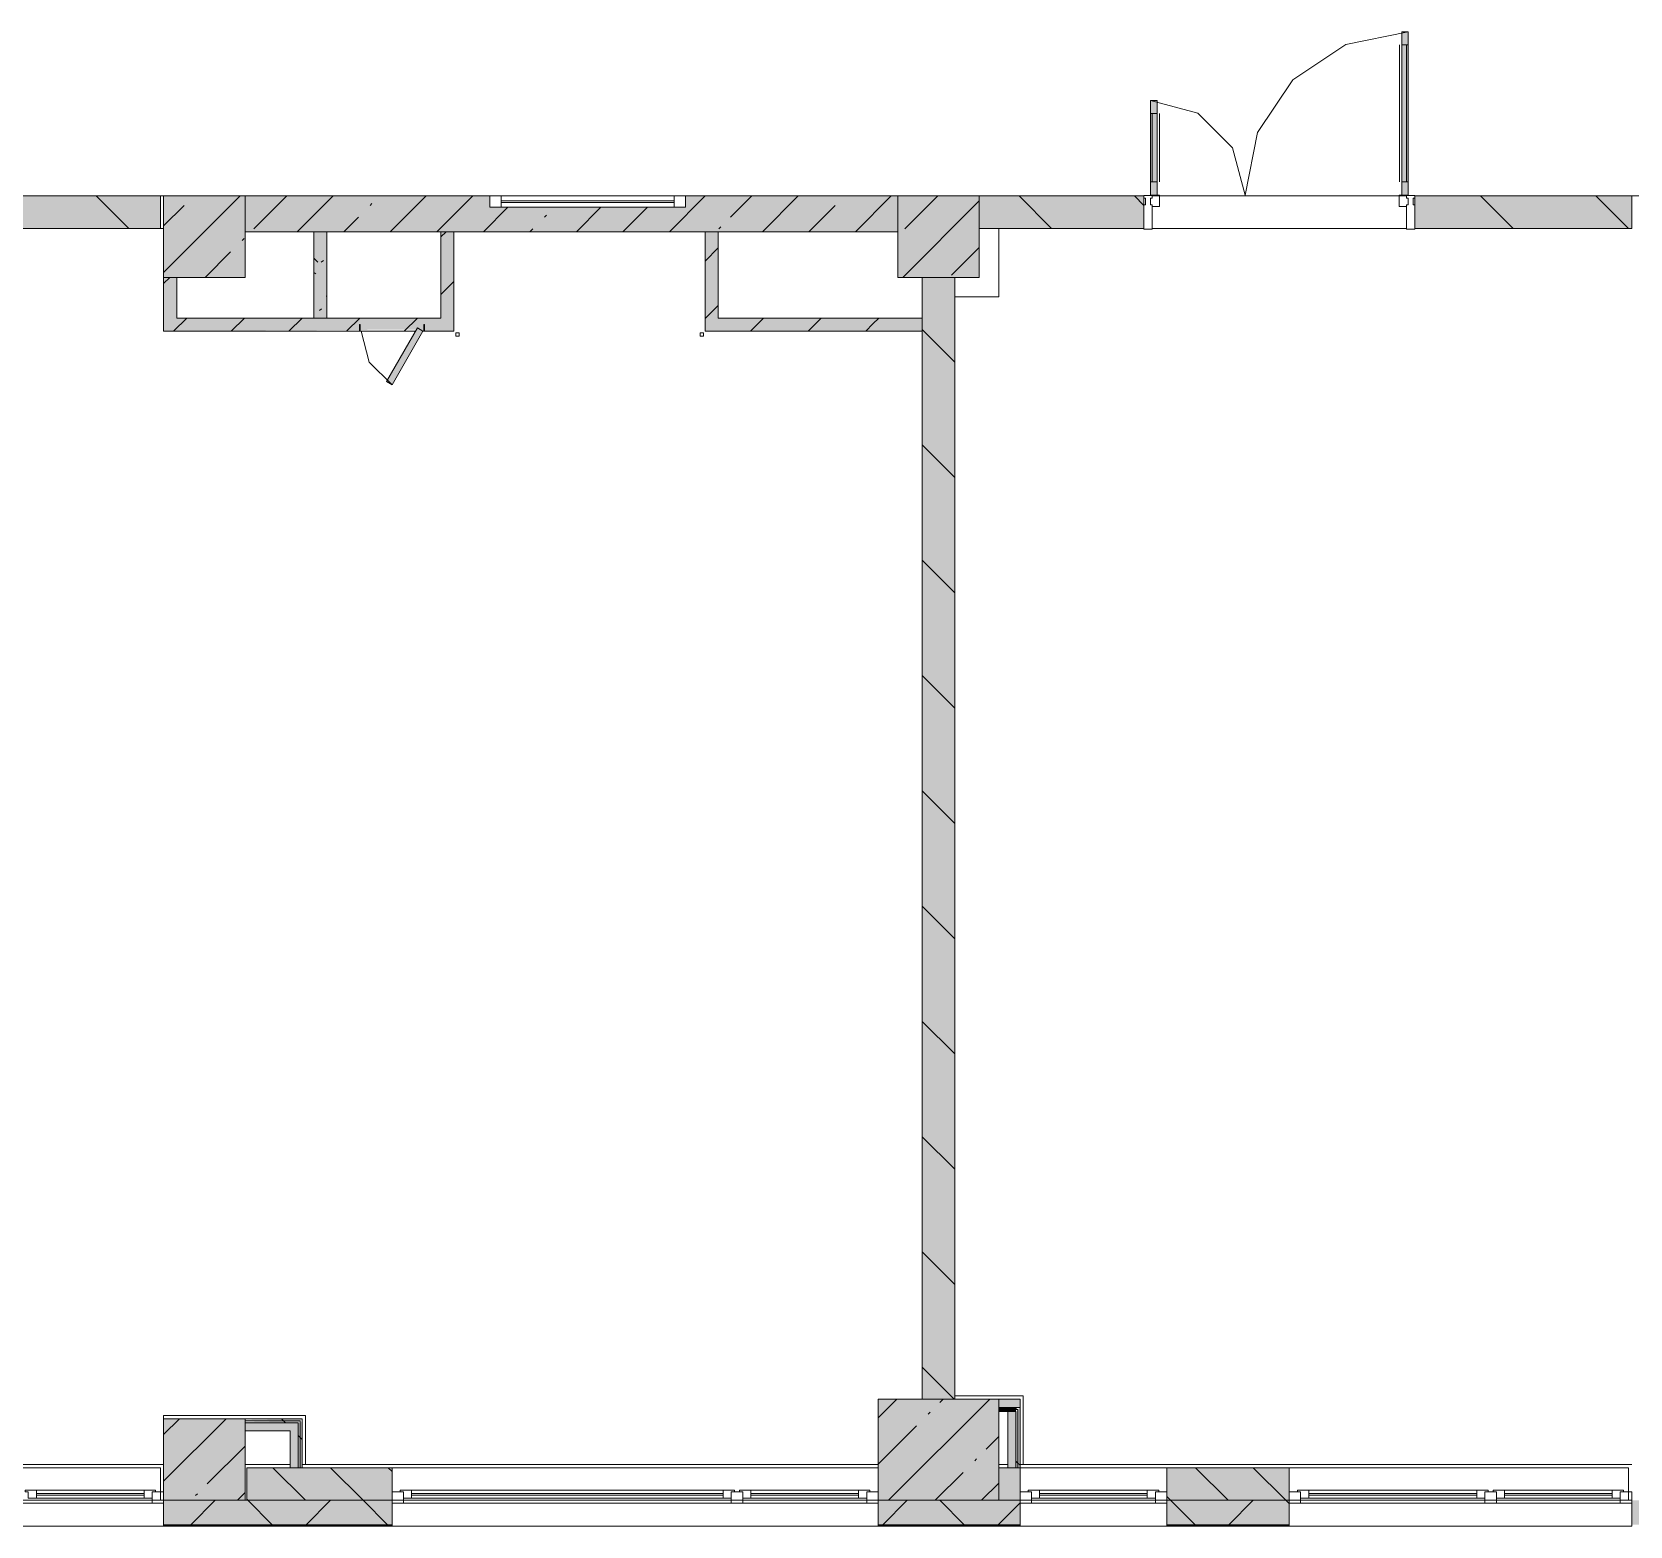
# Model space of a CAD drawing. Header units: millimetres. Extents: x -3817 to 677485, y -22715 to 103890.
# Drawn here: x 10123.5 to 10200.7, y -19605.9 to -19533.8 of the extents above; entities that cross this region are included whole.
import ezdxf

# ---------------------------------------------------------------- set-up
doc = ezdxf.new("R2010")
doc.units = ezdxf.units.MM
doc.layers.add('PDF _Геометрия', color=7, linetype='Continuous', true_color=0x1d1d1d)
doc.layers.add('PDF _Сплошная заливка', color=7, linetype='Continuous', true_color=0xffffff)

msp = doc.modelspace()

# ---------------------------------------------------------------- hatches: boundary and pattern name
at = {"layer": 'PDF _Сплошная заливка', "transparency": 33554559}
h = msp.add_hatch(color=256, dxfattribs=at)
h.paths.add_polyline_path([(10099.224, -19543.245), (10103.054, -19543.245), (10103.054, -19541.67), (10098.408, -19541.67), (10098.408, -19543.245)], flags=0)
h.paths.add_polyline_path([(10121.134, -19543.245), (10129.746, -19543.245), (10129.746, -19541.67), (10116.124, -19541.67), (10116.124, -19543.245)], flags=0)
for points in [[(10133.84, -19543.403), (10165.335, -19543.403), (10165.335, -19541.67), (10155.099, -19541.67), (10155.099, -19542.222), (10145.651, -19542.222), (10145.651, -19541.67), (10133.84, -19541.67)], [(10168, -19599.779), (10168.091, -19599.779), (10168.091, -19545.607), (10166.516, -19545.607), (10166.516, -19599.779)], [(10129.903, -19548.206), (10142.105, -19548.126), (10142.15, -19548.048), (10142.501, -19548.206), (10143.289, -19548.206), (10143.289, -19547.576), (10129.903, -19547.576)], [(10166.516, -19548.206), (10166.516, -19547.576), (10164.142, -19547.576), (10164.142, -19548.206), (10164.955, -19548.206)], [(10170.217, -19604.66), (10170.217, -19599.779), (10164.39, -19599.779), (10164.39, -19604.66), (10168.606, -19604.66)], [(10171.043, -19600.271), (10171.142, -19600.172), (10170.217, -19600.172), (10170.217, -19600.271), (10170.65, -19600.271)], [(10171.142, -19603.086), (10171.24, -19603.086), (10171.24, -19600.172), (10171.142, -19600.271), (10171.142, -19601.977)], [(10136.498, -19600.822), (10136.596, -19600.723), (10133.84, -19600.782), (10133.84, -19600.822), (10135.741, -19600.822)], [(10136.399, -19600.92), (10136.498, -19600.822), (10133.84, -19600.882), (10133.84, -19600.92), (10135.741, -19600.92)], [(10136.399, -19603.086), (10136.498, -19603.086), (10136.498, -19600.92), (10136.399, -19600.92), (10136.399, -19601.977)], [(10136.498, -19603.086), (10136.596, -19603.086), (10136.596, -19600.822), (10136.498, -19600.92), (10136.498, -19601.977)], [(10171.043, -19600.369), (10171.043, -19600.271), (10170.217, -19600.271), (10170.217, -19600.369), (10170.65, -19600.369)], [(10171.043, -19603.086), (10171.142, -19603.086), (10171.142, -19600.271), (10171.043, -19600.369), (10171.043, -19601.977)], [(10140.926, -19604.66), (10140.926, -19603.086), (10133.919, -19603.086), (10133.919, -19604.66), (10135.741, -19604.66)]]:
    msp.add_hatch(color=256, dxfattribs=at).paths.add_polyline_path(points)
h = msp.add_hatch(color=256, dxfattribs=at)
h.paths.add_polyline_path([(10172.258, -19543.245), (10177.224, -19543.245), (10177.224, -19541.67), (10169.272, -19541.67), (10169.272, -19543.245)], flags=0)
h.paths.add_polyline_path([(10200.767, -19543.245), (10200.767, -19541.67), (10190.295, -19541.67), (10190.295, -19543.245), (10194.168, -19543.245)], flags=0)
at = {"layer": 'PDF _Сплошная заливка', "true_color": 0xe7e7e7, "transparency": 33554559}
for points in [[(10171.142, -19600.172), (10171.24, -19600.172), (10171.24, -19599.779), (10170.217, -19599.779), (10170.217, -19600.172), (10170.65, -19600.172)], [(10136.005, -19601.314), (10136.399, -19601.314), (10136.399, -19600.92), (10133.84, -19600.92), (10133.84, -19601.314), (10135.741, -19601.314)]]:
    msp.add_hatch(color=254, dxfattribs=at).paths.add_polyline_path(points)
at = {"layer": 'PDF _Сплошная заливка', "transparency": 33554559}
h = msp.add_hatch(color=256, dxfattribs=at)
h.paths.add_polyline_path([(10170.217, -19604.66), (10171.24, -19604.66), (10171.24, -19603.086), (10170.217, -19603.086), (10170.217, -19603.904)], flags=0)
h.paths.add_polyline_path([(10179.562, -19604.66), (10184.232, -19604.66), (10184.232, -19603.086), (10178.327, -19603.086), (10178.327, -19604.66)], flags=0)
h = msp.add_hatch(color=256, dxfattribs=at)
h.paths.add_polyline_path([(10317.219, -19605.841), (10317.219, -19604.66), (10284.622, -19604.66), (10284.622, -19605.841), (10311.022, -19605.841)], flags=0)
h.paths.add_polyline_path([(10267.202, -19605.841), (10277.536, -19605.841), (10277.536, -19604.66), (10249.19, -19604.66), (10249.19, -19605.841), (10252.595, -19605.841)], flags=0)
h.paths.add_polyline_path([(10237.989, -19605.841), (10242.104, -19605.841), (10242.104, -19604.66), (10234.23, -19604.66), (10234.23, -19605.841)], flags=0)
h.paths.add_polyline_path([(10208.775, -19605.841), (10209.822, -19605.841), (10209.822, -19604.66), (10200.767, -19604.66), (10200.767, -19605.841)], flags=0)
h.paths.add_polyline_path([(10184.232, -19605.841), (10184.232, -19604.66), (10178.327, -19604.66), (10178.327, -19605.841), (10179.562, -19605.841)], flags=0)
h.paths.add_polyline_path([(10164.39, -19605.841), (10171.24, -19605.841), (10171.24, -19604.66), (10164.39, -19604.66)], flags=0)
h.paths.add_polyline_path([(10105.495, -19605.841), (10105.495, -19604.66), (10094.471, -19604.66), (10094.471, -19605.841), (10099.224, -19605.841)], flags=0)
h.paths.add_polyline_path([(10129.903, -19605.841), (10140.926, -19605.841), (10140.926, -19604.66), (10129.903, -19604.66)], flags=0)
h.paths.add_polyline_path([(10077.314, -19605.841), (10077.937, -19605.841), (10077.937, -19604.66), (10072.031, -19604.66), (10072.031, -19605.841)], flags=0)
h.paths.add_polyline_path([(10026.364, -19605.841), (10032.663, -19605.841), (10032.663, -19604.66), (10026.364, -19604.66), (10026.364, -19605.262)], flags=0)
h.paths.add_polyline_path([(10057.071, -19605.841), (10064.945, -19605.841), (10064.945, -19604.66), (10057.071, -19604.66)], flags=0)

# ---------------------------------------------------------------- linework, layer by layer
at = {"layer": 'PDF _Геометрия', "color": 253, "lineweight": 9, "true_color": 0xaaaaaa}
for points in [[(10177.618, -19542.182), (10177.972, -19542.182), (10177.972, -19541.631), (10177.539, -19541.631), (10177.539, -19537.064), (10179.823, -19537.676), (10181.494, -19539.348), (10182.106, -19541.631), (10182.705, -19538.618), (10184.412, -19536.063), (10186.967, -19534.357), (10189.98, -19533.757), (10189.98, -19541.631), (10189.547, -19541.631), (10189.547, -19542.182), (10189.901, -19542.182)], [(10189.555, -19534.387), (10189.555, -19541.001)], [(10189.98, -19534.387), (10189.665, -19534.387)], [(10189.901, -19534.387), (10189.901, -19541.001)], [(10177.539, -19537.694), (10177.854, -19537.694)], [(10177.618, -19537.694), (10177.618, -19541.001)], [(10177.965, -19537.694), (10177.965, -19541.001)], [(10177.539, -19541.001), (10177.854, -19541.001)], [(10189.98, -19541.001), (10189.665, -19541.001)], [(10116.115, -19541.67), (10177.234, -19541.67)], [(10129.903, -19541.67), (10129.746, -19541.67)], [(10177.224, -19541.67), (10177.224, -19542.104)], [(10177.539, -19541.789), (10177.539, -19542.104)], [(10189.98, -19541.789), (10189.98, -19542.104)], [(10190.285, -19541.67), (10239.899, -19541.67)], [(10190.295, -19542.104), (10190.295, -19541.67)], [(10142.059, -19548.206), (10129.903, -19548.206), (10129.903, -19543.245), (10116.124, -19543.245)], [(10129.746, -19543.245), (10129.903, -19543.245)], [(10166.516, -19599.779), (10166.516, -19548.206), (10156.044, -19548.206), (10156.044, -19543.403), (10143.918, -19543.403), (10143.918, -19548.206), (10142.422, -19548.206)], [(10177.224, -19543.245), (10170.217, -19543.245), (10170.217, -19546.552), (10170.217, -19543.245)], [(10200.767, -19543.245), (10190.295, -19543.245)], [(10168.091, -19546.552), (10170.217, -19546.552), (10168.091, -19546.552), (10168.091, -19599.621), (10171.398, -19599.621), (10171.398, -19602.928), (10171.398, -19599.621), (10168.091, -19599.621)], [(10139.43, -19548.206), (10139.831, -19549.702), (10140.926, -19550.797)], [(10129.903, -19602.928), (10129.903, -19600.566), (10136.753, -19600.566), (10136.753, -19602.928), (10136.753, -19600.566), (10129.903, -19600.566), (10129.903, -19600.723)]]:
    msp.add_lwpolyline(points, dxfattribs=at)
for points in [[(10189.665, -19541.631), (10189.98, -19541.631), (10189.98, -19533.757), (10189.665, -19533.757), (10189.665, -19541.631), (10189.98, -19541.631), (10189.98, -19533.757), (10189.665, -19533.757)], [(10177.854, -19541.631), (10177.539, -19541.631), (10177.539, -19537.064), (10177.854, -19537.064), (10177.854, -19541.631), (10177.854, -19537.064), (10177.539, -19537.064), (10177.539, -19541.631)], [(10177.609, -19541.67), (10189.91, -19541.67)], [(10139.391, -19547.891), (10139.352, -19547.891), (10139.352, -19548.206), (10139.391, -19548.206)], [(10140.926, -19550.797), (10142.422, -19548.206), (10142.15, -19548.048), (10140.654, -19550.639)], [(10142.462, -19547.891), (10142.462, -19548.206), (10142.501, -19548.206), (10142.501, -19547.891)]]:
    msp.add_lwpolyline(points, close=True, dxfattribs=at)
at = {"layer": 'PDF _Геометрия', "color": 7, "lineweight": 9}
for points in [[(10116.124, -19543.245), (10129.746, -19543.245), (10129.746, -19541.67), (10116.124, -19541.67)], [(10133.84, -19541.67), (10129.903, -19541.67), (10129.903, -19545.607), (10133.84, -19545.607)], [(10146.202, -19541.67), (10146.202, -19542.222), (10145.651, -19542.222), (10145.651, -19541.67)], [(10155.099, -19541.67), (10155.099, -19542.222), (10154.548, -19542.222), (10154.548, -19541.67)], [(10169.272, -19541.67), (10165.335, -19541.67), (10165.335, -19545.607), (10169.272, -19545.607)], [(10169.272, -19543.245), (10177.224, -19543.245), (10177.224, -19541.67), (10169.272, -19541.67)], [(10177.539, -19541.789), (10177.618, -19541.789), (10177.618, -19541.655), (10177.224, -19541.655), (10177.224, -19541.789), (10177.303, -19541.789), (10177.303, -19542.104), (10177.224, -19542.104), (10177.224, -19543.285), (10177.618, -19543.285), (10177.618, -19542.104), (10177.539, -19542.104)], [(10190.216, -19542.104), (10190.216, -19541.789), (10190.295, -19541.789), (10190.295, -19541.655), (10189.901, -19541.655), (10189.901, -19541.789), (10189.98, -19541.789), (10189.98, -19542.104), (10189.901, -19542.104), (10189.901, -19543.285), (10190.295, -19543.285), (10190.295, -19542.104)], [(10190.295, -19543.245), (10200.767, -19543.245), (10200.767, -19541.67), (10190.295, -19541.67)], [(10144.005, -19548.288), (10144.005, -19548.442), (10144.163, -19548.442), (10144.163, -19548.288)], [(10155.8, -19548.288), (10155.8, -19548.442), (10155.957, -19548.442), (10155.957, -19548.288)], [(10170.217, -19599.779), (10164.39, -19599.779), (10164.39, -19604.66), (10170.217, -19604.66)], [(10170.217, -19600.369), (10170.65, -19600.369), (10170.65, -19603.086), (10171.24, -19603.086), (10171.24, -19600.172), (10171.24, -19599.779), (10170.65, -19599.779), (10170.217, -19599.779)], [(10133.84, -19600.723), (10129.903, -19600.723), (10129.903, -19604.66), (10133.84, -19604.66)], [(10133.84, -19602.928), (10136.005, -19602.928)], [(10140.926, -19604.66), (10140.926, -19603.086), (10133.919, -19603.086), (10133.919, -19604.66)], [(10170.217, -19602.928), (10170.65, -19602.928)], [(10171.24, -19604.66), (10178.327, -19604.66), (10178.327, -19603.086), (10171.24, -19603.086)], [(10184.232, -19604.66), (10184.232, -19603.086), (10178.327, -19603.086), (10178.327, -19604.66)], [(10105.495, -19605.904), (10105.495, -19604.66), (10129.903, -19604.66), (10129.903, -19605.904)], [(10129.509, -19604.172), (10123.211, -19604.172), (10123.211, -19604.251), (10123.368, -19604.251), (10123.368, -19604.566), (10129.352, -19604.566), (10129.352, -19604.251), (10129.509, -19604.251)], [(10129.352, -19604.802), (10129.352, -19604.251), (10129.903, -19604.251), (10129.903, -19604.802)], [(10140.926, -19604.66), (10129.903, -19604.66), (10129.903, -19605.904), (10140.926, -19605.904)], [(10140.926, -19604.802), (10140.926, -19604.251), (10141.478, -19604.251), (10141.478, -19604.802)], [(10140.926, -19605.904), (10140.926, -19604.66), (10164.39, -19604.66), (10164.39, -19605.904)], [(10157.461, -19604.172), (10141.32, -19604.172), (10141.32, -19604.251), (10141.478, -19604.251), (10141.478, -19604.566), (10157.304, -19604.566), (10157.304, -19604.251), (10157.461, -19604.251)], [(10157.304, -19604.802), (10157.304, -19604.251), (10157.855, -19604.251), (10157.855, -19604.802)], [(10163.996, -19604.172), (10157.697, -19604.172), (10157.697, -19604.251), (10157.855, -19604.251), (10157.855, -19604.566), (10163.839, -19604.566), (10163.839, -19604.251), (10163.996, -19604.251)], [(10163.839, -19604.802), (10163.839, -19604.251), (10164.39, -19604.251), (10164.39, -19604.802)], [(10171.24, -19604.66), (10164.39, -19604.66), (10164.39, -19605.904), (10171.24, -19605.904)], [(10171.24, -19604.802), (10171.24, -19604.251), (10171.792, -19604.251), (10171.792, -19604.802)], [(10171.24, -19605.904), (10171.24, -19604.66), (10178.327, -19604.66), (10178.327, -19605.904)], [(10177.933, -19604.172), (10171.634, -19604.172), (10171.634, -19604.251), (10171.792, -19604.251), (10171.792, -19604.566), (10177.775, -19604.566), (10177.775, -19604.251), (10177.933, -19604.251)], [(10177.775, -19604.802), (10177.775, -19604.251), (10178.327, -19604.251), (10178.327, -19604.802)], [(10184.232, -19604.66), (10178.327, -19604.66), (10178.327, -19605.904), (10184.232, -19605.904)], [(10184.232, -19604.802), (10184.232, -19604.251), (10184.783, -19604.251), (10184.783, -19604.802)], [(10184.232, -19605.904), (10184.232, -19604.66), (10200.767, -19604.66), (10200.767, -19605.904)], [(10193.838, -19604.172), (10184.626, -19604.172), (10184.626, -19604.251), (10184.783, -19604.251), (10184.783, -19604.566), (10193.68, -19604.566), (10193.68, -19604.251), (10193.838, -19604.251)], [(10193.68, -19604.802), (10193.68, -19604.251), (10194.232, -19604.251), (10194.232, -19604.802)], [(10200.373, -19604.172), (10194.074, -19604.172), (10194.074, -19604.251), (10194.232, -19604.251), (10194.232, -19604.566), (10200.216, -19604.566), (10200.216, -19604.251), (10200.373, -19604.251)], [(10200.216, -19604.802), (10200.216, -19604.251), (10200.767, -19604.251), (10200.767, -19604.802)], [(10140.926, -19605.904), (10145.651, -19605.904)], [(10148.013, -19605.904), (10151.95, -19605.904)], [(10154.312, -19605.904), (10158.249, -19605.904)], [(10171.24, -19605.904), (10175.177, -19605.904)], [(10177.539, -19605.904), (10181.476, -19605.904)], [(10193.68, -19605.904), (10196.043, -19605.904)]]:
    msp.add_lwpolyline(points, close=True, dxfattribs=at)
for points in [[(10128.226, -19543.245), (10126.651, -19541.67)], [(10129.903, -19545.365), (10133.598, -19541.67)], [(10129.903, -19543.12), (10130.887, -19542.136)], [(10156.674, -19543.403), (10165.335, -19543.403), (10165.335, -19541.67), (10133.84, -19541.67), (10133.84, -19543.403), (10143.289, -19543.403)], [(10134.255, -19543.258), (10135.843, -19541.67)], [(10136.355, -19543.403), (10138.088, -19541.67)], [(10139.867, -19542.136), (10139.96, -19542.043)], [(10140.845, -19543.403), (10142.578, -19541.67)], [(10143.09, -19543.403), (10144.823, -19541.67)], [(10145.335, -19543.403), (10146.516, -19542.222)], [(10155.099, -19541.67), (10145.651, -19541.67)], [(10145.651, -19542.222), (10155.099, -19542.222)], [(10154.548, -19541.907), (10146.202, -19541.907)], [(10154.548, -19541.985), (10146.202, -19541.985)], [(10149.825, -19543.403), (10151.006, -19542.222)], [(10152.07, -19543.403), (10153.251, -19542.222)], [(10154.315, -19543.403), (10156.047, -19541.67)], [(10157.266, -19542.697), (10158.292, -19541.67)], [(10158.805, -19543.403), (10160.537, -19541.67)], [(10161.05, -19543.403), (10162.317, -19542.136)], [(10163.295, -19543.403), (10165.027, -19541.67)], [(10165.581, -19545.607), (10169.272, -19541.916)], [(10165.684, -19543.258), (10167.272, -19541.67)], [(10172.766, -19543.245), (10171.192, -19541.67)], [(10177.224, -19542.136), (10176.759, -19541.67)], [(10177.224, -19542.104), (10177.224, -19541.67)], [(10177.609, -19541.67), (10189.91, -19541.67)], [(10190.295, -19541.67), (10190.295, -19542.104)], [(10195.037, -19543.245), (10193.462, -19541.67)], [(10200.604, -19543.245), (10199.03, -19541.67)], [(10138.6, -19543.403), (10139.306, -19542.697)], [(10148.286, -19542.697), (10148.379, -19542.604)], [(10142.501, -19548.206), (10143.289, -19548.206), (10143.918, -19548.206), (10143.918, -19543.403), (10143.289, -19543.403), (10143.289, -19547.576), (10142.501, -19547.576), (10139.352, -19547.576), (10137.777, -19547.576), (10137.777, -19543.403), (10137.147, -19543.403), (10137.147, -19547.576), (10130.533, -19547.576), (10130.533, -19545.607), (10129.903, -19545.607), (10129.903, -19547.576), (10129.903, -19548.206), (10139.352, -19548.206), (10142.059, -19548.206)], [(10133.693, -19543.82), (10133.787, -19543.726)], [(10143.289, -19543.654), (10143.54, -19543.403)], [(10143.918, -19543.403), (10156.044, -19543.403)], [(10147.58, -19543.403), (10147.725, -19543.258)], [(10168.091, -19599.779), (10168.091, -19545.607), (10166.516, -19545.607), (10166.516, -19547.576), (10164.142, -19547.576), (10156.674, -19547.576), (10156.674, -19543.403), (10156.044, -19543.403), (10156.044, -19548.206), (10156.674, -19548.206), (10164.142, -19548.206), (10166.516, -19548.206), (10166.516, -19599.779)], [(10156.705, -19543.258), (10156.798, -19543.165)], [(10189.904, -19543.245), (10177.608, -19543.245)], [(10131.906, -19545.607), (10133.132, -19544.381)], [(10156.044, -19544.818), (10156.674, -19544.188)], [(10167.929, -19545.503), (10169.272, -19544.161)], [(10129.903, -19545.904), (10130.2, -19545.607)], [(10143.289, -19546.438), (10143.918, -19545.808)], [(10156.044, -19547.601), (10156.674, -19546.971)], [(10130.386, -19548.206), (10131.016, -19547.576)], [(10133.169, -19548.206), (10133.799, -19547.576)], [(10135.953, -19548.206), (10136.583, -19547.576)], [(10137.147, -19547.576), (10137.777, -19547.576)], [(10138.737, -19548.206), (10139.367, -19547.576)], [(10141.521, -19548.206), (10142.151, -19547.576)], [(10158.224, -19548.206), (10158.853, -19547.576)], [(10161.007, -19548.206), (10161.637, -19547.576)], [(10163.791, -19548.206), (10164.142, -19547.855), (10164.421, -19547.576)], [(10166.516, -19548.206), (10166.516, -19547.576)], [(10168.091, -19549.705), (10166.516, -19548.13)], [(10168.091, -19555.272), (10166.516, -19553.698)], [(10168.091, -19560.84), (10166.516, -19559.265)], [(10168.091, -19566.407), (10166.516, -19564.833)], [(10168.091, -19571.975), (10166.516, -19570.4)], [(10168.091, -19577.543), (10166.516, -19575.968)], [(10168.091, -19583.11), (10166.516, -19581.535)], [(10168.091, -19588.678), (10166.516, -19587.103)], [(10168.091, -19594.245), (10166.516, -19592.671)], [(10168.057, -19599.779), (10166.516, -19598.238)], [(10164.39, -19600.677), (10165.289, -19599.779)], [(10164.897, -19604.66), (10169.779, -19599.779)], [(10167.368, -19599.944), (10167.534, -19599.779)], [(10170.217, -19600.172), (10170.65, -19600.172), (10171.142, -19600.172), (10171.24, -19600.172)], [(10129.903, -19603.734), (10132.914, -19600.723)], [(10129.903, -19601.489), (10130.669, -19600.723)], [(10133.84, -19601.314), (10136.005, -19601.314), (10136.005, -19603.086), (10136.596, -19603.086), (10136.596, -19601.314), (10136.596, -19600.822), (10136.596, -19600.723), (10129.903, -19600.723), (10129.903, -19601.314)], [(10136.498, -19603.086), (10136.498, -19601.314), (10136.498, -19600.92), (10136.498, -19600.822), (10133.84, -19600.822)], [(10136.399, -19603.086), (10136.399, -19601.314), (10136.399, -19600.92), (10133.84, -19600.92)], [(10135.793, -19600.92), (10135.694, -19600.822), (10135.596, -19600.723)], [(10166.807, -19600.506), (10166.9, -19600.412)], [(10170.217, -19600.271), (10170.65, -19600.271), (10171.043, -19600.271), (10171.142, -19600.271), (10171.142, -19603.086)], [(10170.65, -19600.369), (10171.043, -19600.369), (10171.043, -19603.086)], [(10136.596, -19601.723), (10136.498, -19601.625), (10136.399, -19601.526)], [(10164.39, -19602.922), (10166.246, -19601.067)], [(10169.613, -19602.189), (10170.217, -19601.586)], [(10132.01, -19603.873), (10133.84, -19602.043)], [(10100.251, -19602.928), (10100.085, -19602.928), (10129.903, -19602.928)], [(10129.746, -19604.66), (10129.746, -19604.251), (10129.746, -19603.086), (10105.495, -19603.086), (10105.495, -19604.66), (10129.903, -19604.66)], [(10136.749, -19604.66), (10135.174, -19603.086)], [(10136.753, -19602.928), (10136.587, -19602.928), (10164.39, -19602.928)], [(10140.714, -19605.841), (10139.533, -19604.66), (10137.958, -19603.086)], [(10140.926, -19603.27), (10140.742, -19603.086)], [(10164.39, -19603.086), (10140.926, -19603.086), (10140.926, -19604.66), (10164.39, -19604.66), (10164.39, -19603.086), (10164.39, -19604.66), (10165.178, -19604.66)], [(10169.052, -19602.75), (10169.145, -19602.657)], [(10169.272, -19604.66), (10171.24, -19604.66), (10171.24, -19603.086), (10170.217, -19603.086)], [(10171.24, -19602.962), (10171.142, -19602.864), (10171.043, -19602.766)], [(10171.398, -19602.928), (10171.235, -19602.928), (10200.767, -19602.928)], [(10181.29, -19604.66), (10179.715, -19603.086)], [(10184.232, -19604.819), (10184.073, -19604.66), (10182.499, -19603.086)], [(10200.609, -19604.66), (10200.609, -19604.251), (10200.609, -19603.086), (10184.232, -19603.086), (10184.232, -19604.66), (10200.767, -19604.66)], [(10167.142, -19604.66), (10168.491, -19603.312)], [(10169.387, -19604.66), (10170.217, -19603.831)], [(10105.495, -19604.802), (10129.903, -19604.802)], [(10123.211, -19604.172), (10129.509, -19604.172)], [(10123.762, -19604.172), (10123.762, -19604.566)], [(10123.762, -19604.33), (10128.958, -19604.33)], [(10128.958, -19604.408), (10123.762, -19604.408)], [(10128.958, -19604.172), (10128.958, -19604.566)], [(10129.903, -19604.251), (10129.352, -19604.251)], [(10131.209, -19605.841), (10132.391, -19604.66)], [(10131.448, -19604.434), (10131.542, -19604.341)], [(10133.467, -19604.66), (10133.84, -19604.288)], [(10135.146, -19605.841), (10133.965, -19604.66), (10133.919, -19604.614)], [(10136.777, -19605.841), (10137.958, -19604.66)], [(10141.478, -19604.251), (10140.926, -19604.251)], [(10140.926, -19604.802), (10164.39, -19604.802)], [(10141.32, -19604.172), (10157.461, -19604.172)], [(10141.871, -19604.172), (10141.871, -19604.566)], [(10141.871, -19604.33), (10156.91, -19604.33)], [(10156.91, -19604.408), (10141.871, -19604.408)], [(10156.91, -19604.172), (10156.91, -19604.566)], [(10157.855, -19604.251), (10157.304, -19604.251)], [(10157.697, -19604.172), (10163.996, -19604.172)], [(10158.249, -19604.172), (10158.249, -19604.566)], [(10158.249, -19604.33), (10163.445, -19604.33)], [(10163.445, -19604.408), (10158.249, -19604.408)], [(10163.445, -19604.172), (10163.445, -19604.566)], [(10164.39, -19604.251), (10163.839, -19604.251)], [(10164.615, -19605.841), (10165.796, -19604.66)], [(10168.552, -19605.841), (10167.371, -19604.66)], [(10170.182, -19605.841), (10171.24, -19604.784)], [(10171.792, -19604.251), (10171.24, -19604.251)], [(10171.24, -19604.802), (10178.327, -19604.802)], [(10171.634, -19604.172), (10177.933, -19604.172)], [(10172.185, -19604.172), (10172.185, -19604.566)], [(10172.185, -19604.33), (10177.382, -19604.33)], [(10177.382, -19604.408), (10172.185, -19604.408)], [(10177.382, -19604.172), (10177.382, -19604.566)], [(10178.327, -19604.251), (10177.775, -19604.251)], [(10179.687, -19605.841), (10178.506, -19604.66), (10178.327, -19604.481)], [(10181.318, -19605.841), (10182.499, -19604.66)], [(10184.783, -19604.251), (10184.232, -19604.251)], [(10184.232, -19604.802), (10200.767, -19604.802)], [(10184.626, -19604.172), (10193.838, -19604.172)], [(10185.177, -19604.172), (10185.177, -19604.566)], [(10185.177, -19604.33), (10193.287, -19604.33)], [(10193.287, -19604.408), (10185.177, -19604.408)], [(10193.287, -19604.172), (10193.287, -19604.566)], [(10194.168, -19604.251), (10193.68, -19604.251)], [(10194.074, -19604.172), (10200.373, -19604.172)], [(10194.625, -19604.172), (10194.625, -19604.566)], [(10194.625, -19604.33), (10199.822, -19604.33)], [(10199.822, -19604.408), (10194.625, -19604.408)], [(10199.822, -19604.172), (10199.822, -19604.566)], [(10200.767, -19604.251), (10200.216, -19604.251)], [(10125.664, -19605.904), (10129.6, -19605.904), (10125.664, -19605.904)], [(10129.903, -19605.841), (10140.926, -19605.841)], [(10129.903, -19605.865), (10140.926, -19605.865)], [(10160.611, -19605.904), (10165.335, -19605.904), (10160.611, -19605.904)], [(10164.39, -19605.841), (10171.24, -19605.841)], [(10164.39, -19605.865), (10171.24, -19605.865)], [(10178.327, -19605.841), (10184.232, -19605.841)], [(10178.327, -19605.865), (10184.232, -19605.865)], [(10183.838, -19605.904), (10187.775, -19605.904), (10183.838, -19605.904)], [(10198.405, -19605.904), (10200.767, -19605.904), (10198.405, -19605.904)]]:
    msp.add_lwpolyline(points, dxfattribs=at)
at = {"layer": 'PDF _Геометрия', "color": 8, "lineweight": 9, "true_color": 0x787878}
for points in [[(10137.338, -19544.874), (10137.147, -19544.684)], [(10137.147, -19545.368), (10137.257, -19545.438)], [(10137.509, -19544.87), (10137.614, -19544.79)], [(10137.749, -19546.512), (10137.777, -19546.508)], [(10137.424, -19547.2), (10137.528, -19547.12)]]:
    msp.add_lwpolyline(points, dxfattribs=at)
at = {"layer": 'PDF _Сплошная заливка', "color": 254, "lineweight": 60, "true_color": 0xe2e2e2, "transparency": 33554559}
for points in [[(10189.665, -19541.631), (10189.98, -19541.631), (10189.665, -19533.757), (10189.98, -19533.757)], [(10177.854, -19541.631), (10177.854, -19537.064), (10177.539, -19541.631), (10177.539, -19537.064)], [(10140.926, -19550.797), (10142.422, -19548.206), (10140.654, -19550.639), (10142.15, -19548.048)]]:
    msp.add_solid(points, dxfattribs=at)
at = {"layer": 'PDF _Сплошная заливка', "lineweight": 60, "transparency": 33554559}
for points in [[(10133.84, -19545.607), (10133.84, -19541.67), (10129.903, -19545.607), (10129.903, -19541.67)], [(10169.272, -19545.607), (10169.272, -19541.67), (10165.335, -19545.607), (10165.335, -19541.67)], [(10137.777, -19547.576), (10137.777, -19543.403), (10137.147, -19547.576), (10137.147, -19543.403)], [(10143.918, -19548.206), (10143.918, -19543.403), (10143.289, -19548.206), (10143.289, -19543.403)], [(10156.674, -19548.206), (10156.674, -19543.403), (10156.044, -19548.206), (10156.044, -19543.403)], [(10130.533, -19547.576), (10130.533, -19545.607), (10129.903, -19547.576), (10129.903, -19545.607)], [(10164.142, -19548.206), (10164.142, -19547.576), (10156.674, -19548.206), (10156.674, -19547.576)], [(10133.84, -19604.66), (10133.84, -19600.723), (10129.903, -19604.66), (10129.903, -19600.723)]]:
    msp.add_solid(points, dxfattribs=at)
at = {"layer": 'PDF _Сплошная заливка', "color": 254, "lineweight": 60, "true_color": 0xe7e7e7, "transparency": 33554559}
for points in [[(10171.043, -19603.086), (10171.043, -19600.369), (10170.65, -19603.086), (10170.65, -19600.369)], [(10136.399, -19603.086), (10136.399, -19601.314), (10136.005, -19603.086), (10136.005, -19601.314)]]:
    msp.add_solid(points, dxfattribs=at)

doc.saveas('drawing.dxf')
